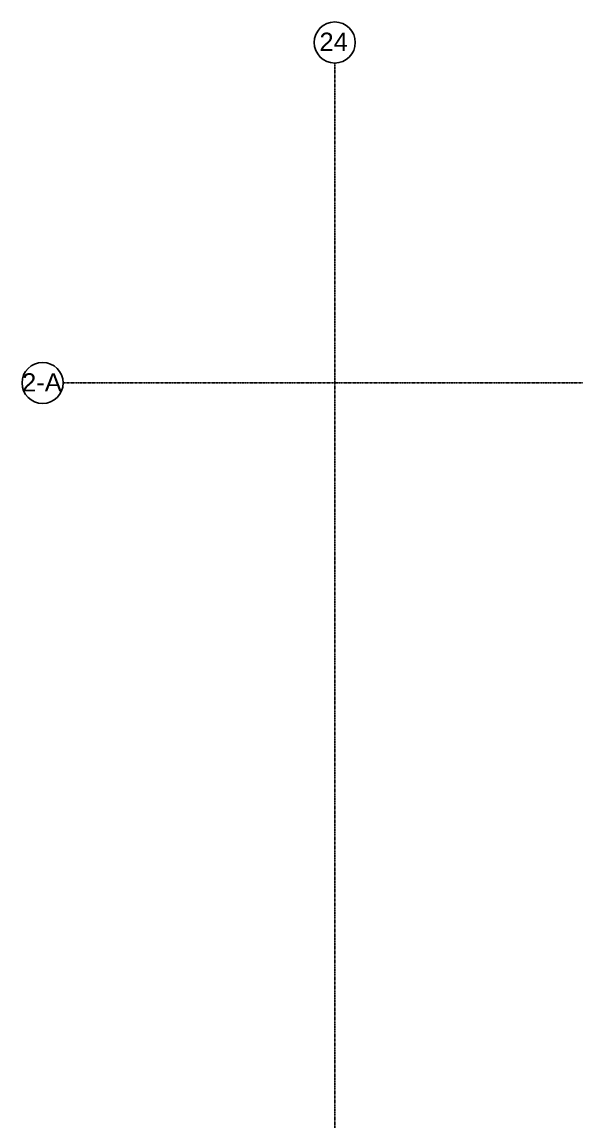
# Model space of a CAD drawing. Header units: millimetres. Extents: x -4391136 to -1798569, y -886572 to -291056.
# Drawn here: x -2686258 to -2674118, y -512834 to -488733 of the extents above; entities that cross this region are included whole.
import ezdxf

# ---------------------------------------------------------------- set-up
doc = ezdxf.new("R2010")
doc.units = ezdxf.units.MM
doc.linetypes.add('Xref-C-1-PP17-AR-2214-01-B$0$DPA_Grid _ Level 100', pattern=[10, 5.5, -1.6, 1.3, -1.6])
doc.layers.add('000 - 0_HIDE_OBJ_FRAMING_DEF_DIMS', color=7, linetype='Continuous', plot=False)
doc.styles.add('Xref-C-1-PP17-AR-2214-01-B$0$Arial', font='arial.ttf', dxfattribs={"height": 400})

# ---------------------------------------------------------------- blocks, each defined once
blk = doc.blocks.new('Xref-C-1-PP17-AR-2214-01-B')
at = {"layer": '000 - 0_HIDE_OBJ_FRAMING_DEF_DIMS', "color": 7, "linetype": 'Xref-C-1-PP17-AR-2214-01-B$0$DPA_Grid _ Level 100'}
for p, q in [((-2746243, -526125), (-2746243, -489633)), ((-2752197, -496649), (-2705919, -496649))]:
    blk.add_line(p, q, dxfattribs=at)
at = {"layer": '000 - 0_HIDE_OBJ_FRAMING_DEF_DIMS', "color": 7}
for centre in [(-2746243, -489183), (-2752647, -496649)]:
    blk.add_circle(centre, 450, dxfattribs=at)
at = {"layer": '000 - 0_HIDE_OBJ_FRAMING_DEF_DIMS', "color": 7, "style": 'Xref-C-1-PP17-AR-2214-01-B$0$Arial'}
for s, p in [('24', (-2746578, -489367)), ('2-A', (-2753096, -496836))]:
    blk.add_text(s, height=400, dxfattribs=at).set_placement(p)

msp = doc.modelspace()

# ---------------------------------------------------------------- block references
at = {"color": 7}
msp.add_blockref('Xref-C-1-PP17-AR-2214-01-B', (66839, 0), dxfattribs=at)

doc.saveas('drawing.dxf')
